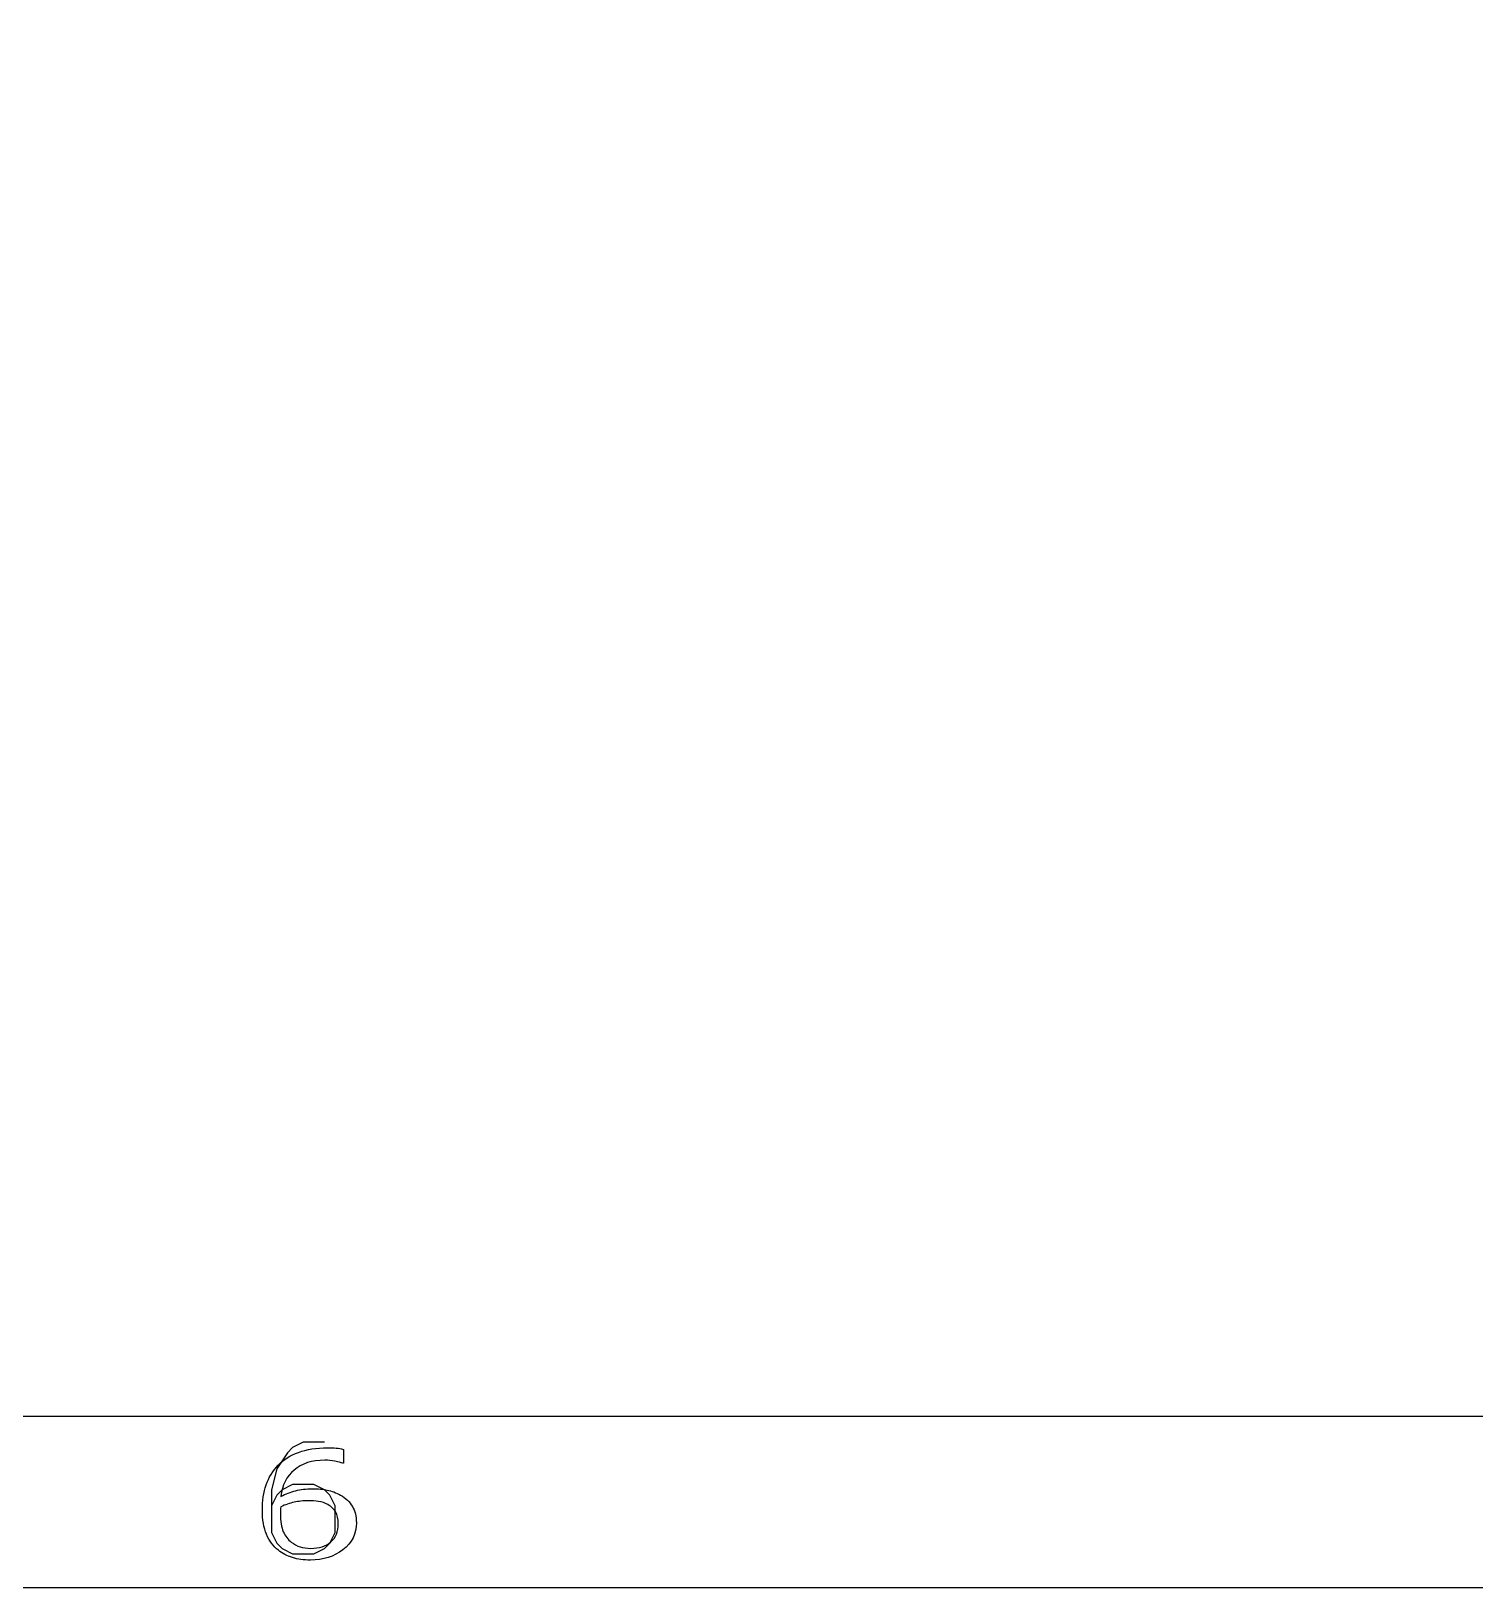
# Model space of a CAD drawing. Header units: millimetres. Extents: x 10 to 410, y 10 to 287.
# Drawn here: x 282.45 to 299.28, y 10 to 28.15 of the extents above; entities that cross this region are included whole.
import ezdxf

# ---------------------------------------------------------------- set-up
doc = ezdxf.new("R2010")
doc.units = ezdxf.units.MM
doc.layers.get('0').update_dxf_attribs({"linetype": 'CONTINUOUS'})

msp = doc.modelspace()

# ---------------------------------------------------------------- linework, layer by layer
at = {"color": 7}
for points in [[(10, 287.0022), (409.989, 287.0022), (409.989, 10), (10, 10)], [(12, 285.0022), (407.989, 285.0022), (407.989, 12), (12, 12)]]:
    msp.add_lwpolyline(points, close=True, dxfattribs=at)
for points in [[(285.8667, 11.6986), (285.619, 11.6986), (285.4952, 11.6367), (285.4333, 11.5748), (285.3095, 11.3891), (285.2476, 11.1415), (285.2476, 10.6462), (285.3095, 10.5224), (285.3714, 10.4605), (285.4952, 10.3986), (285.7429, 10.3986), (285.8667, 10.4605), (285.9286, 10.5224), (285.9905, 10.6462), (285.9905, 10.9557), (285.9286, 11.0795), (285.8667, 11.1415), (285.7429, 11.2034), (285.4952, 11.2034), (285.3714, 11.1415), (285.3095, 11.0795), (285.2476, 10.9557)], [(286.08712, 11.61478), (286.08712, 11.45313), (286.07672, 11.45313)], [(286.02702, 10.75129), (286.02678, 10.75179)], [(286.23788, 10.75915), (286.23774, 10.75879)]]:
    msp.add_lwpolyline(points, dxfattribs=at)
for points in [[(285.56332, 11.57978), (285.659627, 11.615913), (285.771867, 11.63398), (285.90004, 11.63398)], [(285.90004, 11.63398), (285.940907, 11.63398), (285.9752, 11.632647), (286.00292, 11.62998)], [(286.00292, 11.62998), (286.030653, 11.627313), (286.05872, 11.622247), (286.08712, 11.61478)], [(285.32741, 11.43082), (285.38841, 11.494553), (285.467047, 11.544207), (285.56332, 11.57978)], [(285.86891, 11.48863), (285.71995, 11.48863), (285.60113, 11.450547), (285.51245, 11.37438)], [(285.98842, 11.47683), (285.94962, 11.484697), (285.909783, 11.48863), (285.86891, 11.48863)], [(286.07672, 11.45313), (286.05732, 11.461597), (286.027887, 11.469497), (285.98842, 11.47683)], [(285.18608, 11.20062), (285.21588, 11.286947), (285.26299, 11.36368), (285.32741, 11.43082)], [(285.51245, 11.37438), (285.42377, 11.298773), (285.372153, 11.196367), (285.3576, 11.06716)], [(285.14238, 10.90355), (285.14238, 11.01527), (285.156947, 11.114293), (285.18608, 11.20062)], [(285.3576, 11.06716), (285.4158, 11.09596), (285.47296, 11.117693), (285.52908, 11.13236)], [(285.52908, 11.13236), (285.58588, 11.14756), (285.65135, 11.15516), (285.72549, 11.15516)], [(285.72549, 11.15516), (285.79129, 11.15516), (285.849143, 11.150093), (285.89905, 11.13996)], [(285.89905, 11.13996), (285.94965, 11.13036), (286.001267, 11.110627), (286.0539, 11.08076)], [(286.0539, 11.08076), (286.114833, 11.04636), (286.16056, 11.002913), (286.19108, 10.95042)], [(285.19018, 10.62426), (285.158313, 10.70156), (285.14238, 10.794657), (285.14238, 10.90355)], [(285.35349, 10.90953), (285.352823, 10.898263), (285.35249, 10.883863), (285.35249, 10.86633)], [(285.35649, 10.94593), (285.355157, 10.93353), (285.354157, 10.921397), (285.35349, 10.90953)], [(285.51238, 10.99843), (285.46178, 10.987163), (285.409817, 10.969663), (285.35649, 10.94593)], [(285.67658, 11.01533), (285.617713, 11.01533), (285.56298, 11.009697), (285.51238, 10.99843)], [(285.79817, 11.00733), (285.75937, 11.012663), (285.71884, 11.01533), (285.67658, 11.01533)], [(285.90418, 10.97183), (285.872313, 10.989897), (285.836977, 11.00173), (285.79817, 11.00733)], [(285.99768, 10.88213), (285.978947, 10.91653), (285.94778, 10.94643), (285.90418, 10.97183)], [(286.19108, 10.95042), (286.22228, 10.897953), (286.23788, 10.834197), (286.23788, 10.75915)], [(285.35249, 10.86633), (285.35249, 10.777183), (285.36359, 10.706657), (285.38579, 10.65475)], [(285.94072, 10.53547), (285.998253, 10.58567), (286.02702, 10.65761), (286.02702, 10.75129)], [(286.02678, 10.75179), (286.02678, 10.804257), (286.01708, 10.847703), (285.99768, 10.88213)], [(286.23774, 10.75879), (286.23774, 10.63071), (286.18578, 10.526047), (286.08186, 10.4448)], [(285.3284, 10.43807), (285.2688, 10.48487), (285.222727, 10.546933), (285.19018, 10.62426)], [(285.38579, 10.65475), (285.408657, 10.603417), (285.439823, 10.56279), (285.47929, 10.53287)], [(285.47929, 10.53287), (285.511157, 10.50807), (285.545453, 10.489737), (285.58218, 10.47787)], [(285.70377, 10.46097), (285.80423, 10.46097), (285.883213, 10.485803), (285.94072, 10.53547)], [(285.49364, 10.35257), (285.431307, 10.37177), (285.376227, 10.40027), (285.3284, 10.43807)], [(285.70149, 10.32377), (285.625277, 10.32377), (285.555993, 10.33337), (285.49364, 10.35257)], [(285.58218, 10.47787), (285.61958, 10.466603), (285.66011, 10.46097), (285.70377, 10.46097)], [(286.08186, 10.4448), (285.978627, 10.364113), (285.851837, 10.32377), (285.70149, 10.32377)]]:
    msp.add_open_spline(points, degree=3, dxfattribs=at)

doc.saveas('drawing.dxf')
